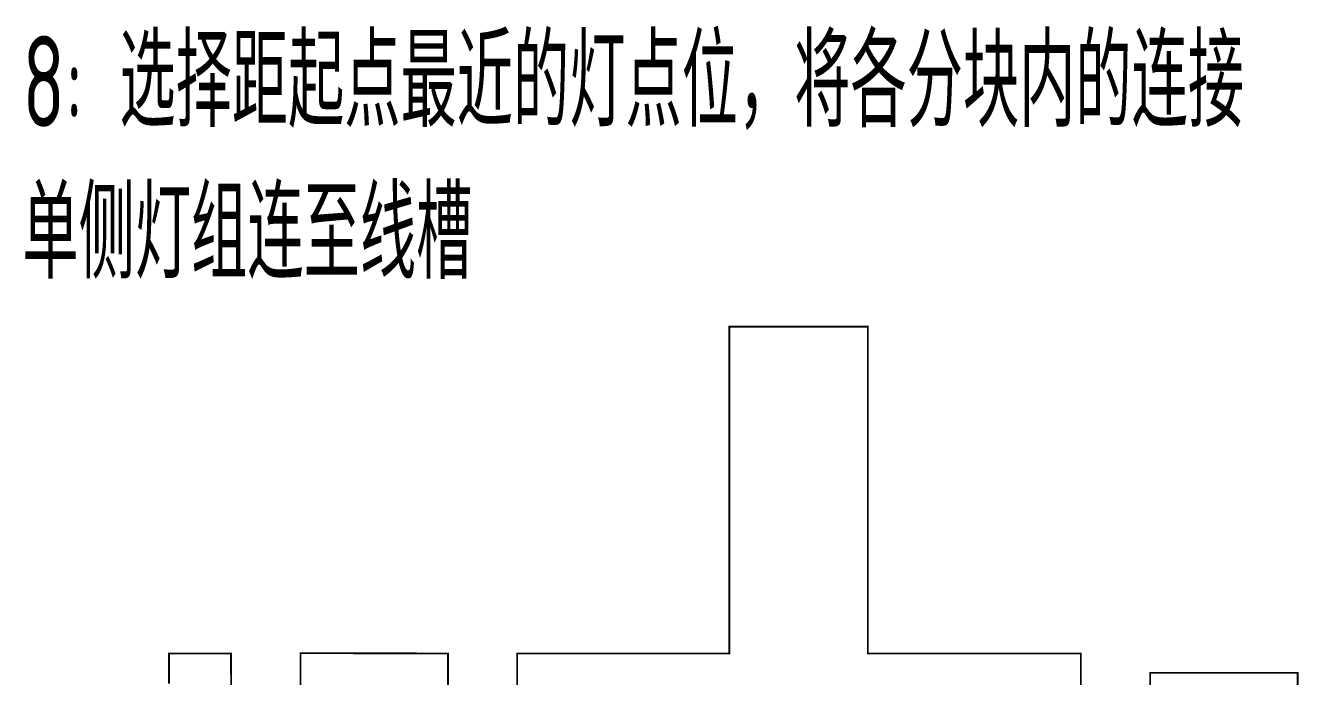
# Model space of a CAD drawing. Header units: millimetres. Extents: x -691095 to 2797013, y -349436 to 2050109.
# Drawn here: x 1346308 to 1416204, y 898312 to 934043 of the extents above; entities that cross this region are included whole.
import ezdxf

# ---------------------------------------------------------------- set-up
doc = ezdxf.new("R2010")
doc.units = ezdxf.units.MM
doc.header["$LTSCALE"] = 1000
doc.layers.add('注释', color=3, linetype='Continuous', plot=False)
doc.layers.add('防火分区', color=2, linetype='Continuous')
doc.styles.add('TH-STYLE3', font='tssdeng.shx', dxfattribs={"width": 0.65, "bigfont": 'tssdchn.shx'})

msp = doc.modelspace()

# ---------------------------------------------------------------- linework, layer by layer
at = {"layer": '防火分区', "const_width": 100, "elevation": 0.00407}
for points in [[(1373303.60933, 897016.76932), (1373303.60995, 899576.88566), (1384953.6096, 899576.88566), (1384953.6096, 917516.7691), (1392553.6096, 917516.7691), (1392553.7445, 899576.88567), (1396840.14982, 899576.88559), (1396840.14959, 899576.88566), (1404253.6096, 899576.88566), (1404253.6096, 897017.34399)], [(1373303.60933, 897016.76932), (1373303.60995, 899576.88566), (1384953.6096, 899576.88566), (1384953.6096, 917516.7691), (1392553.6096, 917516.7691), (1392553.7445, 899576.88567), (1396840.14982, 899576.88559), (1396840.14959, 899576.88566), (1404253.6096, 899576.88566), (1404253.6096, 897017.34399)], [(1354191.2718, 897916.7691), (1354191.2718, 899576.88566), (1357591.2718, 899576.88566), (1357603.60964, 897016.7691)], [(1354191.2718, 897916.7691), (1354191.2718, 899576.88566), (1357591.2718, 899576.88566), (1357603.60964, 897016.7691)], [(1361403.60967, 897036.71082), (1361403.60967, 899596.82738), (1369503.60992, 899576.88566), (1369503.60929, 897016.76932)], [(1361403.60967, 897036.71082), (1361403.60967, 899596.82738), (1369503.60992, 899576.88566), (1369503.60929, 897016.76932)], [(1408053.60898, 897016.19421), (1408053.60898, 898516.76953), (1416153.6101, 898516.76953), (1416153.6096, 897016.7691)], [(1408053.60898, 897016.19421), (1408053.60898, 898516.76953), (1416153.6101, 898516.76953), (1416153.6096, 897016.7691)]]:
    msp.add_lwpolyline(points, dxfattribs=at)

# ---------------------------------------------------------------- texts
at = {"layer": '注释', "insert": (1346141.13812, 933474.62631), "char_height": 5000, "width": 67654.0665323, "attachment_point": 1, "style": 'TH-STYLE3'}
msp.add_mtext('8: 选择距起点最近的灯点位，将各分块内的连接单侧灯组连至线槽', dxfattribs=at)

doc.saveas('drawing.dxf')
